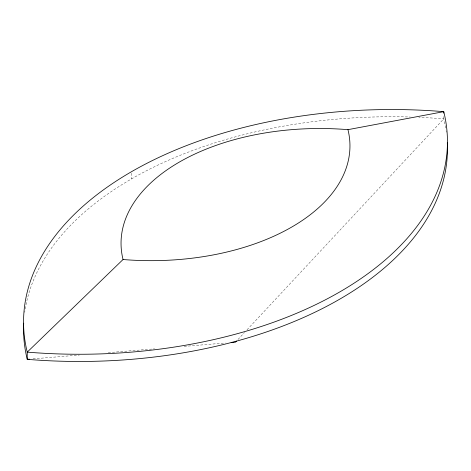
<?xml version="1.0" encoding="UTF-8"?>
<svg xmlns="http://www.w3.org/2000/svg" width="471" height="471" viewBox="0 0 471 471"><rect width="100%" height="100%" fill="white"/><g stroke="black" fill="none" stroke-linecap="round" stroke-linejoin="round"><path stroke-width="0.35" stroke-dasharray="2.35 1.77" d="M238.002 339.473L244.514 332.497M247.016 329.812L443.753 118.875L443.753 115.265M33.035 358.861L79.311 355.046M108.236 352.655L154.512 348.84M184.161 346.397L225.379 342.994M131.374 173.222L131.374 178.992M445.654 127.953A368.139 212.545 0 0 0 443.753 118.875A368.139 212.545 0 0 0 418.854 117.32M446.102 130.755A368.139 212.545 0 0 1 446.302 132.168M24.727 312.308A368.139 212.545 0 0 1 24.934 310.86M25.263 308.805A368.139 212.545 0 0 1 410.2 117.008"/><path stroke-width="0.71" d="M236.501 341.086L235.5 342.158L231.161 342.517M443.753 113.105L443.753 111.662L347.957 129.66A198.791 114.771 0 0 0 123.043 259.515L27.247 352.125L27.247 359.338L29.42 359.161M347.957 129.66A198.791 114.771 0 0 1 123.043 259.515M447.297 142.831A368.139 212.545 0 0 1 27.247 359.338A368.139 212.545 0 0 1 23.703 323.165M27.247 352.125A368.139 212.545 0 0 0 443.753 111.662A368.139 212.545 0 0 0 27.247 352.125"/></g></svg>
